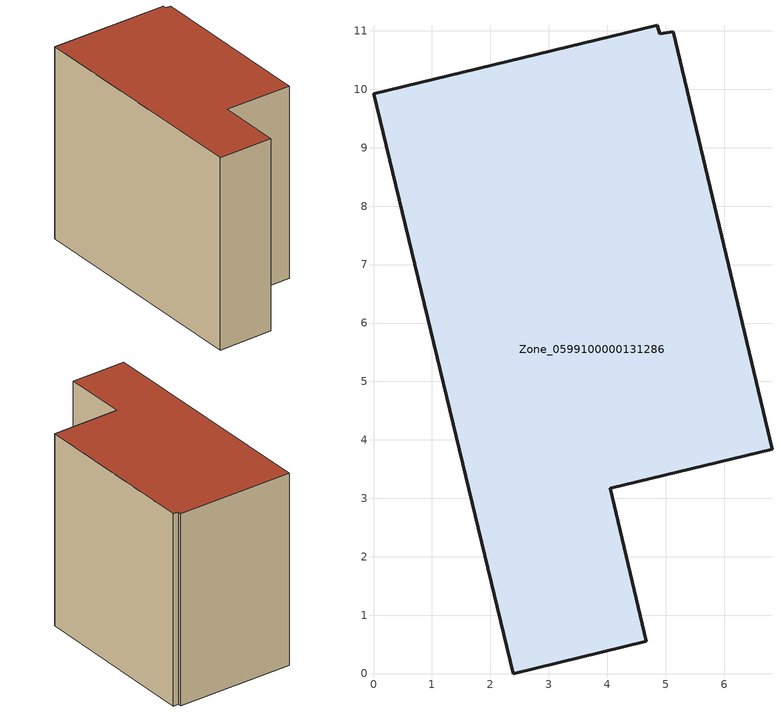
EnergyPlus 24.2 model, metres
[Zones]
Zone_0599100000131286
 floor ground (C_G): 4.86,11.09 4.9,10.95 5.13,10.99 6.82,3.84 4.05,3.17 4.67,0.55 2.39,0 0,9.93 z3.31
 wall outside (C_F): 2.39,0 4.67,0.55 4.05,3.17 6.82,3.84 5.13,10.99 4.9,10.95 4.86,11.09 0,9.93 2.39,0 z3.31:11.55
 roof outside (C_R): 4.9,10.95 4.86,11.09 0,9.93 2.39,0 4.67,0.55 4.05,3.17 6.82,3.84 5.13,10.99 z11.55
[BUILDING]
Pand.0599100000131286: North Axis=0; Terrain=City; Loads Convergence Tolerance Value=0.04; Temperature Convergence Tolerance Value=0.4; Solar Distribution=FullExterior; Maximum Number of Warmup Days=25; Minimum Number of Warmup Days=1
[Site:Location]
Rotterdam.The.Hague.AP_ZH_NLD Design_Conditions: Latitude=51.96; Longitude=4.45; Time Zone=1; Elevation=-4.5
[SITE:GROUNDTEMPERATURE:BUILDINGSURFACE]
18, 18, 18, 18, 18, 18, 18, 18, 18, 18, 18, 18
[MATERIAL] Thermal Absorptance=0.9; Solar Absorptance=0.7; Visible Absorptance=0.7
Name | Roughness | Thickness | Conductivity | Density | Specific Heat
G.TC.1946 | MediumSmooth | 0.15 | 1 | 540 | 1210
F.TC.1946 | Rough | 0.3 | 0.857143 | 1920 | 840
R.TC.1946 | MediumRough | 0.2 | 0.909091 | 1500 | 1000
[CONSTRUCTION]
C_G: G.TC.1946
C_F: F.TC.1946
C_R: R.TC.1946
[ZONE]
Zone_0599100000131286: Type=1; Multiplier=1; Ceiling Height=Autocalculate; Volume=Autocalculate; Floor Area=autocalculate; Part of Total Floor Area=Yes
[ZONEINFILTRATION:DESIGNFLOWRATE]
Infil_Zone_0599100000131286: Zone or ZoneList or Space or SpaceList=Zone_0599100000131286; Schedule=AlwaysOn; Design Flow Rate Calculation Method=Flow/Area; Flow Rate per Floor Area=0.003; Constant Term Coefficient=1; Temperature Term Coefficient=0; Velocity Term Coefficient=0; Velocity Squared Term Coefficient=0
[HVACTEMPLATE:ZONE:IDEALLOADSAIRSYSTEM]
Zone_0599100000131286: Maximum Heating Supply Air Temperature=50; Minimum Cooling Supply Air Temperature=13; Maximum Heating Supply Air Humidity Ratio=0.0156; Minimum Cooling Supply Air Humidity Ratio=0.0077; Heating Limit=NoLimit; Cooling Limit=NoLimit; Dehumidification Control Type=ConstantSensibleHeatRatio; Cooling Sensible Heat Ratio=0.7; Dehumidification Setpoint=60; Humidification Control Type=None; Humidification Setpoint=30; Outdoor Air Method=None; Outdoor Air Flow Rate per Person=0.00944; Outdoor Air Flow Rate per Zone Floor Area=0; Outdoor Air Flow Rate per Zone=0; Demand Controlled Ventilation Type=None; Outdoor Air Economizer Type=NoEconomizer; Heat Recovery Type=None; Sensible Heat Recovery Effectiveness=0.7; Latent Heat Recovery Effectiveness=0.65
[ZONECONTROL:THERMOSTAT]
ThermostatControl_Zone_0599100000131286: Zone or ZoneList=Zone_0599100000131286; Control Type Schedule=DualSetpointControlType; Control 1=Thermostat_Zone_0599100000131286; Temperature Difference Between Cutout And Setpoint=0
[THERMOSTATSETPOINT:DUALSETPOINT]
Thermostat_Zone_0599100000131286: Heating Setpoint Temperature Schedule=HeatingSetpoint_Zone_0599100000131286; Cooling Setpoint Temperature Schedule=CoolingSetpoint_Zone_0599100000131286
[SCHEDULE:COMPACT]
HeatingSetpoint_Zone_0599100000131286: Through: 12/31, For: AllDays, Until: 24:00, 21
CoolingSetpoint_Zone_0599100000131286: Through: 12/31, For: AllDays, Until: 24:00, 24
DualSetpointControlType: Through: 12/31, For: AllDays, Until: 24:00, 4
AlwaysOn: Through: 12/31, For: AllDays, Until: 24:00, 1
